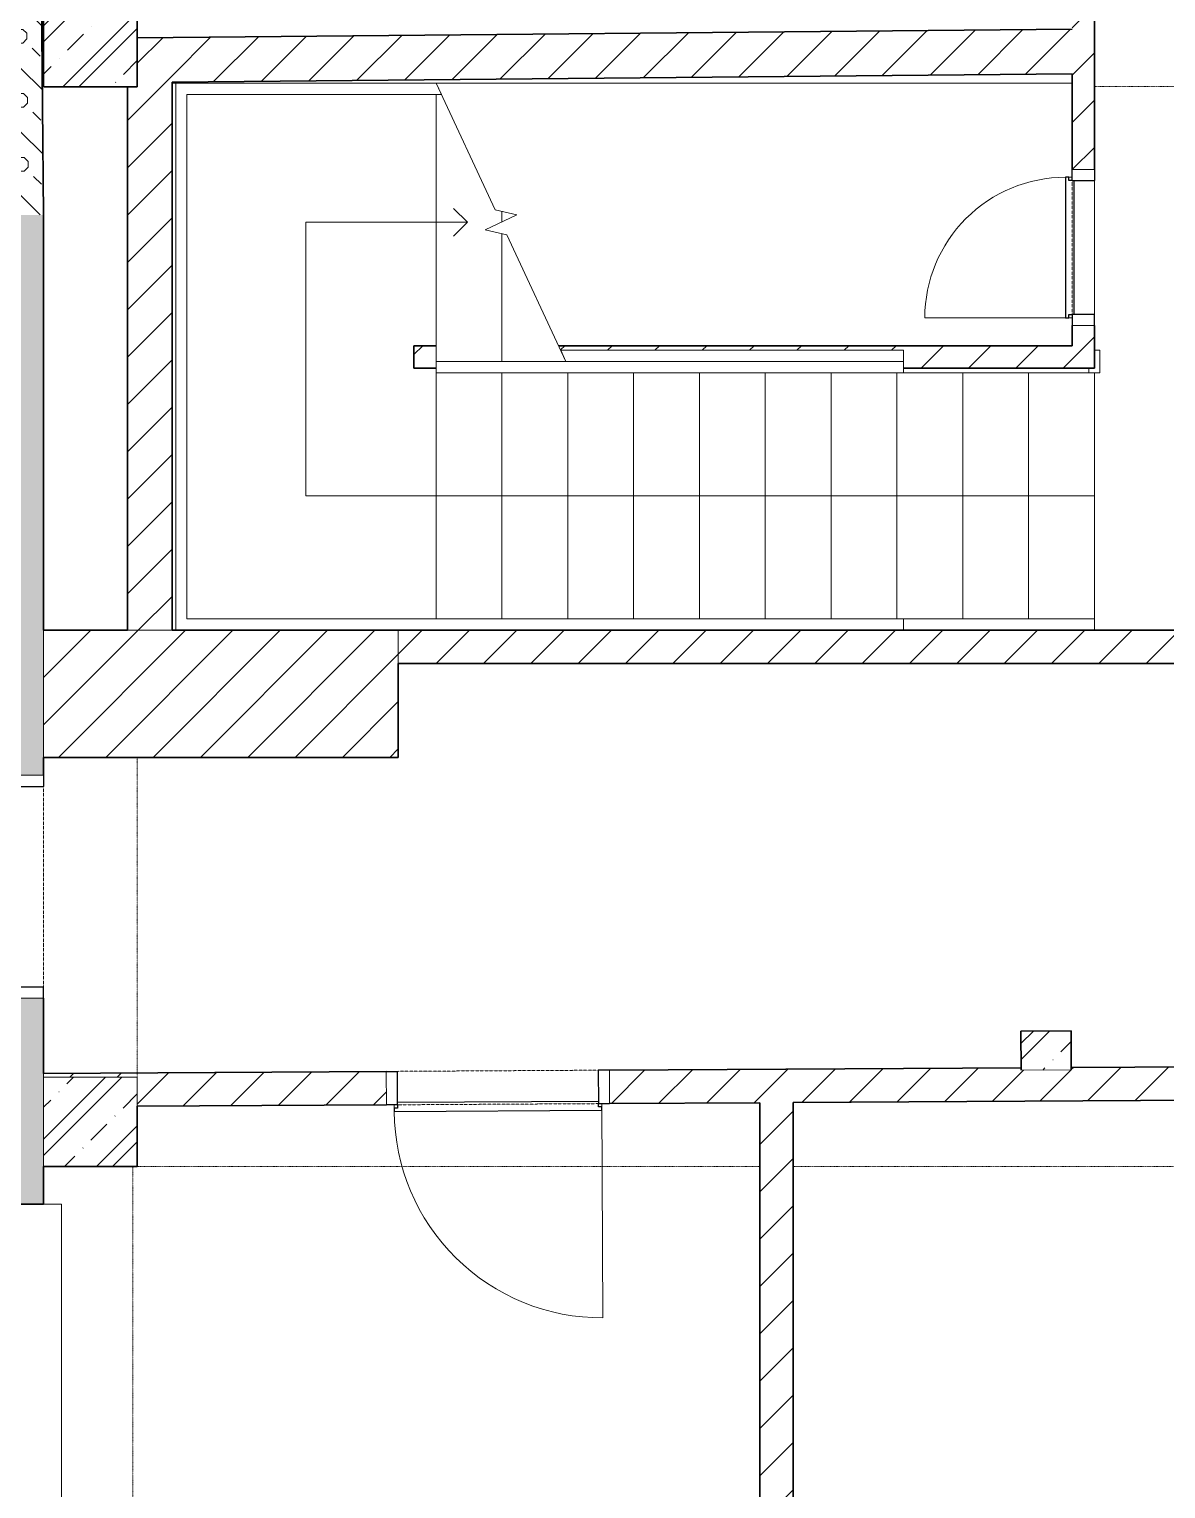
# Model space of a CAD drawing. Header units: millimetres. Extents: x 48671 to 278361, y -45352 to 20466.
# Drawn here: x 53677 to 58771, y -25415 to -18872 of the extents above; entities that cross this region are included whole.
import ezdxf

# ---------------------------------------------------------------- set-up
doc = ezdxf.new("R2010")
doc.units = ezdxf.units.MM
doc.linetypes.add('Dash dot dot', pattern=[5, 2, -1, 0, -1, 0, -1])
doc.linetypes.add('Čerchovaná se dvěma tečkami', pattern=[2.59, 1, -0.53, 0, -0.53, 0, -0.53])
for name, color, linetype, lineweight in [('A-DETL', 90, 'Continuous', 13), ('A-DOOR', 31, 'Continuous', 13), ('A-DOOR-FRAM', 31, 'Continuous', 25), ('A-FLOR', 192, 'Continuous', 13), ('A-FLOR-HRAL', 11, 'Continuous', 13), ('A-GENM', 13, 'Continuous', 13), ('A-WALL', 113, 'Continuous', 13), ('A-WALL-PATT', 111, 'Continuous', 35), ('S-COLS', 52, 'Continuous', 13), ('S-STRS', 31, 'Continuous', 13), ('S-STRS-ANNO', 31, 'Continuous', 13), ('S-STRS-MBND', 31, 'Continuous', 13)]:
    doc.layers.add(name, color=color, linetype=linetype, lineweight=lineweight)
pattern_1 = [(45, (0, 0), (-106.06602, 106.06602), [])]
pattern_2 = [(45, (0, 0), (-179.6051, 179.6051), []), (45, (71.84, 0), (-179.6051, 179.6051), []), (45, (215.53, 0), (-107.7631, 251.4472), [101.6, -50.8, 1.676, -49.124])]

# ---------------------------------------------------------------- blocks, each defined once
blk = doc.blocks.new('parapet s nosem_vnitní - parapet s nosem_vnitní-1280316-1NP_NÁVRH B')
at = {"layer": 'A-GENM'}
for p, q in [((750, 200), (-750, 200)), ((-750, 200), (-750, 190)), ((750, 190), (750, 200)), ((-750, 120), (-750, 190)), ((750, 190), (750, 120))]:
    blk.add_line(p, q, dxfattribs=at)
blk = doc.blocks.new('DVERE_1k_oblozka - DD03_01_900x1970_koupelna-1549512-1NP_NÁVRH B')
at = {"layer": 'A-DOOR'}
for p, q in [((-465, 122.1), (-465, 1082.1)), ((355, 152.1), (-355, 152.1)), ((465, 152.1), (465, 122.1)), ((-450, 122.1), (-500, 122.1)), ((-500, 122.1), (-500, -127.9)), ((-450, -127.9), (-450, 122.1)), ((500, 122.1), (450, 122.1)), ((450, 122.1), (450, -127.9)), ((500, -127.9), (500, 122.1)), ((-500, -127.9), (-450, -127.9)), ((450, -127.9), (500, -127.9))]:
    blk.add_line(p, q, dxfattribs=at)
at = {"layer": 'A-DOOR', "lineweight": 25}
for p, q in [((465, 152.1), (-465, 152.1)), ((-465, 152.1), (-465, 137.1)), ((-465, 137.1), (-450, 137.1)), ((-450, 137.1), (-450, 122.1)), ((450, 122.1), (450, 137.1)), ((450, 137.1), (465, 137.1)), ((465, 137.1), (465, 152.1)), ((-450, 112.1), (450, 112.1))]:
    blk.add_line(p, q, dxfattribs=at)
at = {"layer": 'A-DOOR', "linetype": 'Čerchovaná se dvěma tečkami'}
for p, q in [((-450, 122.1), (450, 122.1)), ((-450, -127.9), (450, -127.9))]:
    blk.add_line(p, q, dxfattribs=at)
at = {"layer": 'A-DOOR'}
blk.add_arc((-465, 152.1), 930, 360, 90, dxfattribs=at)
at = {"layer": 'A-DOOR-FRAM'}
for p, q in [((-450, 122.1), (-500, 122.1)), ((-450, -127.9), (-450, 122.1)), ((450, 122.1), (450, -127.9)), ((450, 122.1), (500, 122.1)), ((-500, -127.9), (-450, -127.9)), ((500, -127.9), (450, -127.9))]:
    blk.add_line(p, q, dxfattribs=at)
blk = doc.blocks.new('DVERE_1k_oblozka - DD03_01_600x1970_koupelna-1549509-1NP_NÁVRH B')
at = {"layer": 'A-DOOR'}
for p, q in [((-315, 47.1), (-315, 707.1)), ((205, 77.1), (-205, 77.1)), ((315, 77.1), (315, 47.1)), ((-300, 47.1), (-350, 47.1)), ((-350, 47.1), (-350, -52.9)), ((-300, -52.9), (-300, 47.1)), ((350, 47.1), (300, 47.1)), ((300, 47.1), (300, -52.9)), ((350, -52.9), (350, 47.1)), ((-350, -52.9), (-300, -52.9)), ((300, -52.9), (350, -52.9))]:
    blk.add_line(p, q, dxfattribs=at)
at = {"layer": 'A-DOOR', "lineweight": 25}
for p, q in [((315, 77.1), (-315, 77.1)), ((-315, 77.1), (-315, 62.1)), ((315, 62.1), (315, 77.1)), ((-315, 62.1), (-300, 62.1)), ((-300, 62.1), (-300, 47.1)), ((-300, 37.1), (300, 37.1)), ((300, 47.1), (300, 62.1)), ((300, 62.1), (315, 62.1))]:
    blk.add_line(p, q, dxfattribs=at)
at = {"layer": 'A-DOOR', "linetype": 'Čerchovaná se dvěma tečkami'}
for p, q in [((-300, 47.1), (300, 47.1)), ((-300, -52.9), (300, -52.9))]:
    blk.add_line(p, q, dxfattribs=at)
at = {"layer": 'A-DOOR'}
blk.add_arc((-315, 77.1), 630, 360, 90, dxfattribs=at)
at = {"layer": 'A-DOOR-FRAM'}
for p, q in [((-300, 47.1), (-350, 47.1)), ((-300, -52.9), (-300, 47.1)), ((300, 47.1), (300, -52.9)), ((300, 47.1), (350, 47.1)), ((-350, -52.9), (-300, -52.9)), ((350, -52.9), (300, -52.9))]:
    blk.add_line(p, q, dxfattribs=at)
blk = doc.blocks.new('Typ horního madla - Horní madlo_Vnitřní_-1850987-1NP_NÁVRH B')
at = {"layer": 'A-FLOR-HRAL'}
for p, q in [((57595.6, -21515.4), (57595.1, -21515.4)), ((57595.6, -21565.4), (57595.6, -21515.4)), ((57595.6, -21515.4), (58450.5, -21515.4)), ((58450.5, -21515.4), (58450.5, -21565.4)), ((57595.1, -21565.4), (57595.6, -21565.4)), ((58450.5, -21565.4), (57595.6, -21565.4))]:
    blk.add_line(p, q, dxfattribs=at)
blk = doc.blocks.new('Typ horního madla - Horní madlo_Vnitřní_-V75-1NP_NÁVRH B')
at = {"layer": 'A-FLOR-HRAL'}
for p, q in [((54333.8, -19114), (55205.5, -19114)), ((54333.8, -21565.4), (54333.8, -19114)), ((54383.8, -19164), (55205.5, -19164)), ((54383.8, -21515.4), (54383.8, -19164)), ((55205.5, -19114), (55500.7, -19114)), ((55205.5, -19164), (55524, -19164)), ((55524, -19164), (55500.7, -19114)), ((55500.5, -21515.4), (54383.8, -21515.4)), ((58450.5, -21515.4), (55500.5, -21515.4)), ((58450.5, -21565.4), (58450.5, -21515.4)), ((55500.5, -21565.4), (54333.8, -21565.4)), ((58450.5, -21565.4), (55500.5, -21565.4))]:
    blk.add_line(p, q, dxfattribs=at)
blk = doc.blocks.new('Typ horního madla - Horní madlo_Vnitřní_-1851002-1NP_NÁVRH B')
at = {"layer": 'A-FLOR-HRAL'}
for p, q in [((57595.6, -20311.1), (57595.1, -20311.1)), ((57595.6, -20361.1), (57595.6, -20311.1)), ((58450.5, -20311.1), (58475.5, -20311.1)), ((58475.5, -20311.1), (58475.5, -20411.9)), ((57595.1, -20361.1), (57595.6, -20361.1)), ((57595.6, -20361.9), (57595.1, -20361.9)), ((57595.1, -20411.9), (57595.6, -20411.9)), ((57595.6, -20411.9), (57595.6, -20361.9)), ((58425.5, -20411.9), (57595.6, -20411.9)), ((58425.5, -20390.8), (58425.5, -20411.9)), ((58475.5, -20411.9), (58449.9, -20411.9))]:
    blk.add_line(p, q, dxfattribs=at)
blk = doc.blocks.new('Typ horního madla - Horní madlo_Vnitřní_-V76-1NP_NÁVRH B')
at = {"layer": 'A-FLOR-HRAL'}
for p, q in [((56082.3, -20361.1), (56059, -20311.1)), ((56059, -20311.1), (57595.6, -20311.1)), ((58475.5, -20311.1), (58475.5, -20411.9)), ((55500.5, -20411.9), (55500.5, -20361.9)), ((57595.6, -20361.9), (55500.5, -20361.9)), ((58450.5, -20411.9), (55500.5, -20411.9)), ((56082.3, -20361.1), (57595.6, -20361.1))]:
    blk.add_line(p, q, dxfattribs=at)
blk = doc.blocks.new('DVERE_1k_oblozka - DD03_01_900x1970-1930117-1NP_NÁVRH B')
at = {"layer": 'A-DOOR'}
for p, q in [((-465, 72.1), (-465, 1032.1)), ((-450, 72.1), (-500, 72.1)), ((-500, 72.1), (-500, -77.9)), ((-450, -77.9), (-450, 72.1)), ((355, 102.1), (-355, 102.1)), ((500, 72.1), (450, 72.1)), ((450, 72.1), (450, -77.9)), ((465, 102.1), (465, 72.1)), ((500, -77.9), (500, 72.1)), ((-500, -77.9), (-450, -77.9)), ((450, -77.9), (500, -77.9))]:
    blk.add_line(p, q, dxfattribs=at)
at = {"layer": 'A-DOOR', "lineweight": 25}
for p, q in [((465, 102.1), (-465, 102.1)), ((-465, 102.1), (-465, 87.1)), ((-465, 87.1), (-450, 87.1)), ((-450, 87.1), (-450, 72.1)), ((450, 72.1), (450, 87.1)), ((450, 87.1), (465, 87.1)), ((465, 87.1), (465, 102.1)), ((-450, 62.1), (450, 62.1))]:
    blk.add_line(p, q, dxfattribs=at)
at = {"layer": 'A-DOOR', "linetype": 'Čerchovaná se dvěma tečkami'}
for p, q in [((-450, 72.1), (450, 72.1)), ((-450, -77.9), (450, -77.9))]:
    blk.add_line(p, q, dxfattribs=at)
at = {"layer": 'A-DOOR'}
blk.add_arc((-465, 102.1), 930, 360, 90, dxfattribs=at)
at = {"layer": 'A-DOOR-FRAM'}
for p, q in [((-450, 72.1), (-500, 72.1)), ((-450, -77.9), (-450, 72.1)), ((450, 72.1), (450, -77.9)), ((450, 72.1), (500, 72.1)), ((-500, -77.9), (-450, -77.9)), ((500, -77.9), (450, -77.9))]:
    blk.add_line(p, q, dxfattribs=at)
blk = doc.blocks.new('Betonový pravoúhlý sloup - 400 x 420mm-1927096-1NP_NÁVRH B')
at = {"layer": 'S-COLS'}
h = blk.add_hatch(dxfattribs=at)
h.set_pattern_fill('FP_130', color=256, style=0, pattern_type=2)
h.set_pattern_definition([(315, (18930.01, 53951.38), (179.6051, 179.6051), []), (315, (18930.01, 53879.54), (179.6051, 179.6051), []), (315, (18930.01, 53735.85), (251.4472, 107.7631), [101.6, -50.8, 1.676, -49.124])])
h.paths.add_polyline_path([(-200, -210), (200, -210), (200, 210), (-200, 210)])
at = {"layer": 'S-COLS', "lineweight": 35}
for p, q in [((200, 210), (-200, 210)), ((-200, 210), (-200, -210)), ((200, -210), (200, 210)), ((-200, -210), (200, -210))]:
    blk.add_line(p, q, dxfattribs=at)

msp = doc.modelspace()

# ---------------------------------------------------------------- hatches: boundary and pattern name
at = {"layer": 'A-WALL-PATT', "lineweight": 13}
h = msp.add_hatch(dxfattribs=at)
h.set_pattern_fill('FP_101', color=256, angle=45, style=0, pattern_type=2)
h.set_pattern_definition([(135.537, (53736.13, -19144.26), (-142.33, -145.024), []), (90.537, (53666.68, -18915.95), (-145.024, 142.33), [25.4, -261.968]), (135.537, (53666.44, -18890.56), (-142.33, -145.024), [25.4, -177.8]), (180.537, (53648.31, -18872.76), (-142.33, -145.024), [25.4, -261.968]), (225.537, (53622.91, -18873), (145.024, -142.33), [25.4, -177.8]), (90.537, (53605.36, -18916.53), (-145.024, 142.33), [25.4, -261.968]), (135.537, (53623.49, -18934.32), (-142.33, -145.024), [25.4, -177.8]), (180.537, (53648.89, -18934.08), (-142.33, -145.024), [25.4, -261.968]), (225.537, (53666.68, -18915.95), (145.024, -142.33), [25.4, -177.8]), (135.537, (53581.52, -18850.17), (-142.33, -145.024), [50.8, -152.4])])
h.paths.add_polyline_path([(53491.4, -19705.2), (53741.4, -19704), (53732.2, -18728.2), (53482.2, -18728.2), (53489.7, -19524.5), (53491.4, -19524.5), (53491.4, -19704.6)])
h = msp.add_hatch(dxfattribs=at)
h.set_pattern_fill('FP_21', color=256, style=0, pattern_type=2)
h.set_pattern_definition(pattern_1)
h.paths.add_polyline_path([(58350.5, -20390.8), (58450.5, -20390.8), (58450.5, -20200.8), (58350.5, -20200.8), (58350.5, -20290.8)])
h.paths.add_polyline_path([(58450.5, -19500.8), (58450.5, -18728.2), (58350.5, -18728.2), (58350.5, -19500.8)])
h = msp.add_hatch(dxfattribs=at)
h.set_pattern_fill('FP_21', color=256, style=0, pattern_type=2)
h.set_pattern_definition(pattern_1)
h.paths.add_polyline_path([(54316.8, -19109.7), (58350.5, -19071.9), (58350.5, -18871.9), (54316.8, -18909.7)])
h = msp.add_hatch(dxfattribs=at)
h.set_pattern_fill('FP_21', color=256, style=0, pattern_type=2)
h.set_pattern_definition(pattern_1)
h.paths.add_polyline_path([(54116.8, -21565.8), (54316.8, -21565.8), (54316.8, -18909.7), (54161.4, -18911.2), (54161.4, -19130), (54116.8, -19130), (54116.8, -20230.4)])
h = msp.add_hatch(dxfattribs=at)
h.set_pattern_fill('FP_15', color=256, angle=45, style=0, pattern_type=2)
h.set_pattern_definition([(315, (53491.38, -25037.73), (143.684, 143.684), []), (270, (53558.68, -25266.67), (143.684, -143.684), [25.4, -261.968]), (315, (53558.68, -25292.07), (143.684, 143.684), [25.4, -177.8]), (1e-13, (53576.64, -25310.03), (143.684, 143.684), [25.4, -261.968]), (45, (53602.04, -25310.03), (-143.684, 143.684), [25.4, -177.8]), (270, (53620, -25266.67), (143.684, -143.684), [25.4, -261.968]), (315, (53602.04, -25248.71), (143.684, 143.684), [25.4, -177.8]), (1e-13, (53576.64, -25248.71), (143.684, 143.684), [25.4, -261.968]), (45, (53558.68, -25266.67), (-143.684, 143.684), [25.4, -177.8]), (315, (53643.22, -25333.26), (143.684, 143.684), [50.8, -152.4])])
h.paths.add_polyline_path([(53491.4, -30226.6), (53741.4, -30226.6), (53741.4, -25639.3), (53491.4, -25639.3), (53491.4, -30216.4)])
h.paths.add_polyline_path([(53616.4, -24139.3), (53741.4, -24139.3), (53741.4, -23215.8), (53491.4, -23215.8), (53491.4, -24139.3), (53503.6, -24139.3)])
h.paths.add_polyline_path([(53616.4, -22215.8), (53741.4, -22215.8), (53741.4, -19704), (53491.4, -19705.2), (53491.4, -21125.2), (53521.4, -21125.2), (53521.4, -21375.2), (53491.4, -21375.2), (53491.4, -22215.8)])
h = msp.add_hatch(dxfattribs=at)
h.set_pattern_fill('FP_21', color=256, style=0, pattern_type=2)
h.set_pattern_definition(pattern_1)
h.paths.add_polyline_path([(58040.1, -20390.8), (58350.5, -20390.8), (58350.5, -20290.8), (56049.5, -20290.8), (56059, -20311.1), (57595.1, -20311.1), (57595.1, -20361.1), (55500.5, -20361.5), (55500.5, -20290.8), (55400.5, -20290.8), (55400.5, -20390.8), (55500.5, -20390.8), (55500.5, -20361.9), (57595.1, -20361.9), (57595.1, -20390.8)])
h = msp.add_hatch(dxfattribs=at)
h.set_pattern_fill('FP_21', color=256, style=0, pattern_type=2)
h.set_pattern_definition(pattern_1)
h.paths.add_polyline_path([(53741.4, -22135.8), (55330.5, -22135.8), (55330.5, -21565.8), (53741.4, -21565.8)])
h = msp.add_hatch(dxfattribs=at)
h.set_pattern_fill('FP_21', color=256, style=0, pattern_type=2)
h.set_pattern_definition(pattern_1)
h.paths.add_polyline_path([(60150.5, -21715.8), (60150.5, -21565.8), (55330.5, -21565.8), (55330.5, -21715.8), (58040.1, -21715.8)])
h = msp.add_hatch(dxfattribs=at)
h.set_pattern_fill('FP_21', color=256, style=0, pattern_type=2)
h.set_pattern_definition(pattern_1)
h.paths.add_polyline_path([(54161.4, -23700), (55277.7, -23693.3), (55276.9, -23543.6), (53741.4, -23552.4), (53741.4, -23570), (54161.4, -23570)])
h.paths.add_polyline_path([(56277.7, -23687.9), (59850.5, -23667.4), (59850.5, -23517.4), (58347.1, -23526), (58347.2, -23536.6), (58122.2, -23537.9), (58122.1, -23527.3), (56276.8, -23538.2)])
h.paths.add_polyline_path([(60250.5, -23665.1), (60285.8, -23664.9), (60250.5, -23628.3)])
h.paths.add_polyline_path([(60143.4, -23517.4), (60141.7, -23515.7), (59850.5, -23517.4), (60142.2, -23517.4)])
h = msp.add_hatch(dxfattribs=at)
h.set_pattern_fill('FP_21', color=256, style=0, pattern_type=2)
h.set_pattern_definition(pattern_1)
h.paths.add_polyline_path([(57100.5, -30076.6), (57100.5, -23683.1), (56950.5, -23684), (56950.5, -30076.6)])
at = {"layer": 'S-COLS'}
h = msp.add_hatch(dxfattribs=at)
h.set_pattern_fill('FP_26', color=256, style=0, pattern_type=2)
h.set_pattern_definition(pattern_2)
h.paths.add_polyline_path([(58122.2, -23537.9), (58347.2, -23536.6), (58346.2, -23361.6), (58121.2, -23362.9)])
h = msp.add_hatch(dxfattribs=at)
h.set_pattern_fill('FP_26', color=256, style=0, pattern_type=2)
h.set_pattern_definition(pattern_2)
h.paths.add_polyline_path([(53741.4, -23970), (54161.4, -23970), (54161.4, -23570), (53741.4, -23570), (53741.4, -23700)])

# ---------------------------------------------------------------- linework, layer by layer
at = {"layer": 'A-DETL', "linetype": 'Dash dot dot'}
for p, q in [((59850.5, -19128.2), (58450.5, -19128.2)), ((54161.4, -23570), (54161.4, -22135.8)), ((54141.4, -29535.6), (54141.4, -23970)), ((54161.4, -23970), (56950.5, -23970)), ((57100.5, -23970), (59850.5, -23970))]:
    msp.add_line(p, q, dxfattribs=at)
at = {"layer": 'A-FLOR', "color": 11}
for p, q in [((54316.8, -19113.6), (54333.4, -19113.6)), ((55500.5, -19113.6), (58350.5, -19113.6)), ((58450.5, -19550.8), (58450.5, -20150.8))]:
    msp.add_line(p, q, dxfattribs=at)
at = {"layer": 'A-WALL', "lineweight": 35}
for p, q in [((53741.4, -19704), (53732.2, -18728.2)), ((58450.5, -19500.8), (58450.5, -18728.2)), ((58350.5, -18871.9), (54161.4, -18911.2)), ((54316.8, -19109.7), (58350.5, -19071.9)), ((58350.5, -19071.9), (58350.5, -19500.8)), ((54116.8, -19130), (54116.8, -21565.8)), ((54316.8, -21565.8), (54316.8, -19109.7)), ((53741.4, -21565.8), (53741.4, -19704)), ((58350.5, -20200.8), (58350.5, -20290.8)), ((58450.5, -20390.8), (58450.5, -20200.8)), ((55500.5, -20290.8), (55400.5, -20290.8)), ((55400.5, -20290.8), (55400.5, -20390.8)), ((58350.5, -20290.8), (56049.5, -20290.8)), ((55400.5, -20390.8), (55500.5, -20390.8)), ((57595.1, -20390.8), (58450.5, -20390.8)), ((54116.8, -21565.8), (53741.4, -21565.8)), ((60150.5, -21565.8), (54316.8, -21565.8)), ((55330.5, -21715.8), (60250.5, -21715.8)), ((55330.5, -22135.8), (55330.5, -21715.8)), ((53741.4, -22215.8), (53741.4, -22135.8)), ((53741.4, -22135.8), (55330.5, -22135.8)), ((53741.4, -23552.4), (53741.4, -23215.8)), ((55276.9, -23543.6), (53741.4, -23552.4)), ((58122.1, -23527.3), (56276.8, -23537.9)), ((58122.2, -23537.9), (58122.1, -23527.3)), ((60141.7, -23515.7), (58347.1, -23526)), ((58347.1, -23526), (58347.2, -23536.6)), ((56277.7, -23687.9), (56950.5, -23684)), ((56950.5, -23684), (56950.5, -30076.6)), ((57100.5, -23683.1), (59850.5, -23667.4)), ((57100.5, -30076.6), (57100.5, -23683.1)), ((54161.4, -23700), (55277.7, -23693.6)), ((53741.4, -24139.3), (53741.4, -23970)), ((53491.4, -24139.3), (53741.4, -24139.3))]:
    msp.add_line(p, q, dxfattribs=at)
at = {"layer": 'A-WALL'}
for p, q in [((53741.4, -21565.8), (53741.4, -22135.8)), ((54116.8, -21565.8), (54316.8, -21565.8)), ((55330.5, -21565.8), (55330.5, -21715.8)), ((53741.4, -23970), (53741.4, -23552.4)), ((58347.2, -23536.6), (58122.2, -23537.9)), ((53741.4, -23570), (54161.4, -23570)), ((54161.4, -23570), (54161.4, -23700))]:
    msp.add_line(p, q, dxfattribs=at)
at = {"layer": 'S-COLS', "lineweight": 35}
for p, q in [((58346.2, -23361.6), (58121.2, -23362.9)), ((58121.2, -23362.9), (58122.2, -23537.9)), ((58347.2, -23536.6), (58346.2, -23361.6)), ((54161.4, -23970), (54161.4, -23700)), ((53741.4, -23970), (54161.4, -23970))]:
    msp.add_line(p, q, dxfattribs=at)
at = {"layer": 'S-COLS'}
for p, q in [((58122.2, -23537.9), (58347.2, -23536.6)), ((54161.4, -23570), (53741.4, -23570)), ((53741.4, -23570), (53741.4, -23970)), ((54161.4, -23700), (54161.4, -23570))]:
    msp.add_line(p, q, dxfattribs=at)
at = {"layer": 'S-STRS'}
for p, q in [((54333.4, -19113.6), (54333.4, -21565.8)), ((55500.5, -19113.6), (54333.4, -19113.6)), ((55500.5, -19164), (55500.5, -20361.5)), ((55500.5, -19164), (55500.5, -20361.5)), ((55795.5, -19688.3), (55795.5, -19735.6)), ((55795.5, -19688.3), (55795.5, -19735.6)), ((55795.5, -19788.7), (55795.5, -20361.5)), ((55795.5, -19788.7), (55795.5, -20361.5)), ((55500.5, -20361.5), (55795.5, -20361.5)), ((55500.5, -21515.4), (55500.5, -20411.9)), ((55500.5, -21515.4), (55500.5, -20411.9)), ((55795.5, -20361.5), (56082.5, -20361.5)), ((55795.5, -21515.4), (55795.5, -20411.9)), ((55795.5, -21515.4), (55795.5, -20411.9)), ((56090.5, -21515.4), (56090.5, -20411.9)), ((56090.5, -21515.4), (56090.5, -20411.9)), ((56385.5, -21515.4), (56385.5, -20411.9)), ((56385.5, -21515.4), (56385.5, -20411.9)), ((56680.5, -21515.4), (56680.5, -20411.9)), ((56680.5, -21515.4), (56680.5, -20411.9)), ((56975.5, -21515.4), (56975.5, -20411.9)), ((56975.5, -21515.4), (56975.5, -20411.9)), ((57270.5, -21515.4), (57270.5, -20411.9)), ((57270.5, -21515.4), (57270.5, -20411.9)), ((57565.5, -21515.4), (57565.5, -20411.9)), ((57565.5, -21515.4), (57565.5, -20411.9)), ((57860.5, -21515.4), (57860.5, -20411.9)), ((57860.5, -21515.4), (57860.5, -20411.9)), ((58155.5, -21515.4), (58155.5, -20411.9)), ((58155.5, -21515.4), (58155.5, -20411.9)), ((58450.5, -21515.4), (58450.5, -20411.9)), ((58450.5, -21515.4), (58450.5, -20411.9))]:
    msp.add_line(p, q, dxfattribs=at)
at = {"layer": 'S-STRS-ANNO'}
for p, q in [((55641.5, -19737.5), (55579, -19675)), ((54917, -19737.5), (55500.5, -19737.5)), ((54917, -20963.6), (54917, -19737.5)), ((55500.5, -19737.5), (55641.5, -19737.5)), ((55641.5, -19737.5), (55579, -19800)), ((55500.5, -20963.6), (54917, -20963.6)), ((55795.5, -20963.6), (55500.5, -20963.6)), ((56090.5, -20963.6), (55795.5, -20963.6)), ((56385.5, -20963.6), (56090.5, -20963.6)), ((56680.5, -20963.6), (56385.5, -20963.6)), ((56975.5, -20963.6), (56680.5, -20963.6)), ((57270.5, -20963.6), (56975.5, -20963.6)), ((57565.5, -20963.6), (57270.5, -20963.6)), ((57860.5, -20963.6), (57565.5, -20963.6)), ((58155.5, -20963.6), (57860.5, -20963.6)), ((58450.5, -20963.6), (58155.5, -20963.6))]:
    msp.add_line(p, q, dxfattribs=at)
at = {"layer": 'S-STRS-MBND'}
for p, q in [((55765.1, -19680.9), (55500.5, -19113.6)), ((55862.3, -19704.5), (55765.1, -19680.9)), ((55720.7, -19770.5), (55862.3, -19704.5)), ((55817.9, -19794.2), (55720.7, -19770.5)), ((56082.5, -20361.5), (55817.9, -19794.2))]:
    msp.add_line(p, q, dxfattribs=at)

# ---------------------------------------------------------------- block references
at = {"layer": 'A-DOOR'}
for name, p, rotation in [('DVERE_1k_oblozka - DD03_01_600x1970_koupelna-1549509-1NP_NÁVRH B', (58397.7, -19850.8), 89.99999999999993), ('DVERE_1k_oblozka - DD03_01_900x1970_koupelna-1549512-1NP_NÁVRH B', (53613.5, -22715.8), 89.9999999999999), ('DVERE_1k_oblozka - DD03_01_900x1970-1930117-1NP_NÁVRH B', (55777.3, -23618.6), 180.3288424645677)]:
    msp.add_blockref(name, p, dxfattribs=dict(at, rotation=rotation))
at = {"layer": 'A-FLOR-HRAL'}
for name in ['Typ horního madla - Horní madlo_Vnitřní_-V75-1NP_NÁVRH B', 'Typ horního madla - Horní madlo_Vnitřní_-V76-1NP_NÁVRH B', 'Typ horního madla - Horní madlo_Vnitřní_-1851002-1NP_NÁVRH B', 'Typ horního madla - Horní madlo_Vnitřní_-1850987-1NP_NÁVRH B']:
    msp.add_blockref(name, (0, 0), dxfattribs=at)
at = {"layer": 'A-GENM', "rotation": 269.9999999999999}
msp.add_blockref('parapet s nosem_vnitní - parapet s nosem_vnitní-1280316-1NP_NÁVRH B', (53621.4, -24889.3), dxfattribs=at)
at = {"layer": 'S-COLS', "rotation": 90.00000000000031}
msp.add_blockref('Betonový pravoúhlý sloup - 400 x 420mm-1927096-1NP_NÁVRH B', (53951.4, -18930), dxfattribs=at)

doc.saveas('drawing.dxf')
